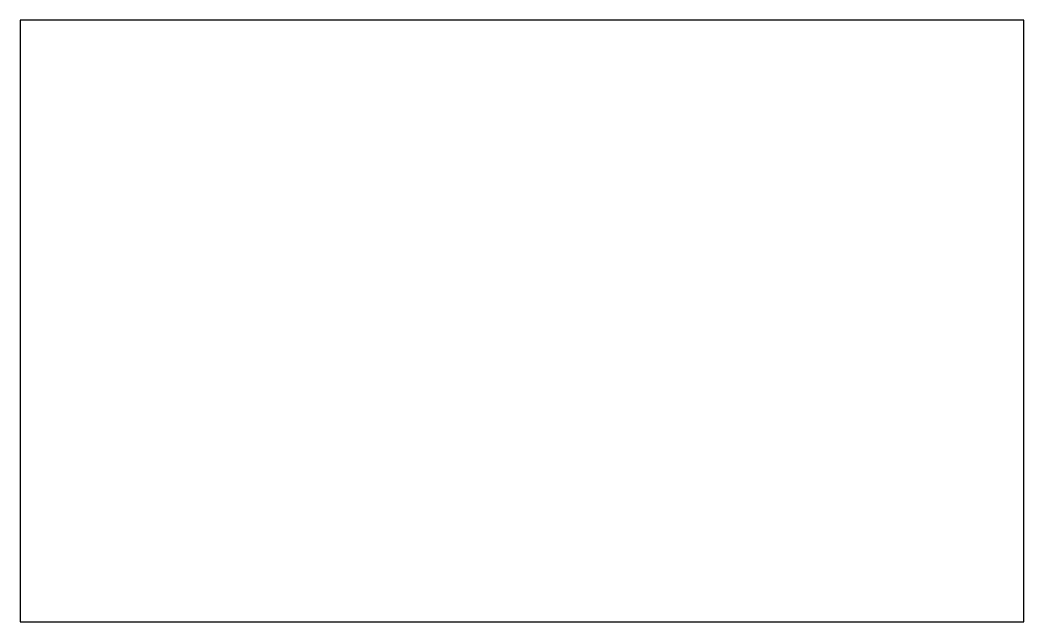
# Model space of a CAD drawing. Header units: metres. Extents: x 0 to 200, y 0 to 120.
import ezdxf

# ---------------------------------------------------------------- set-up
doc = ezdxf.new("R2010")
doc.units = ezdxf.units.M

msp = doc.modelspace()

# ---------------------------------------------------------------- linework, layer by layer
at = {"color": 3}
msp.add_lwpolyline([(0, 0), (200, 0), (200, 120), (0, 120), (0, 0)], close=True, dxfattribs=at)

doc.saveas('drawing.dxf')
